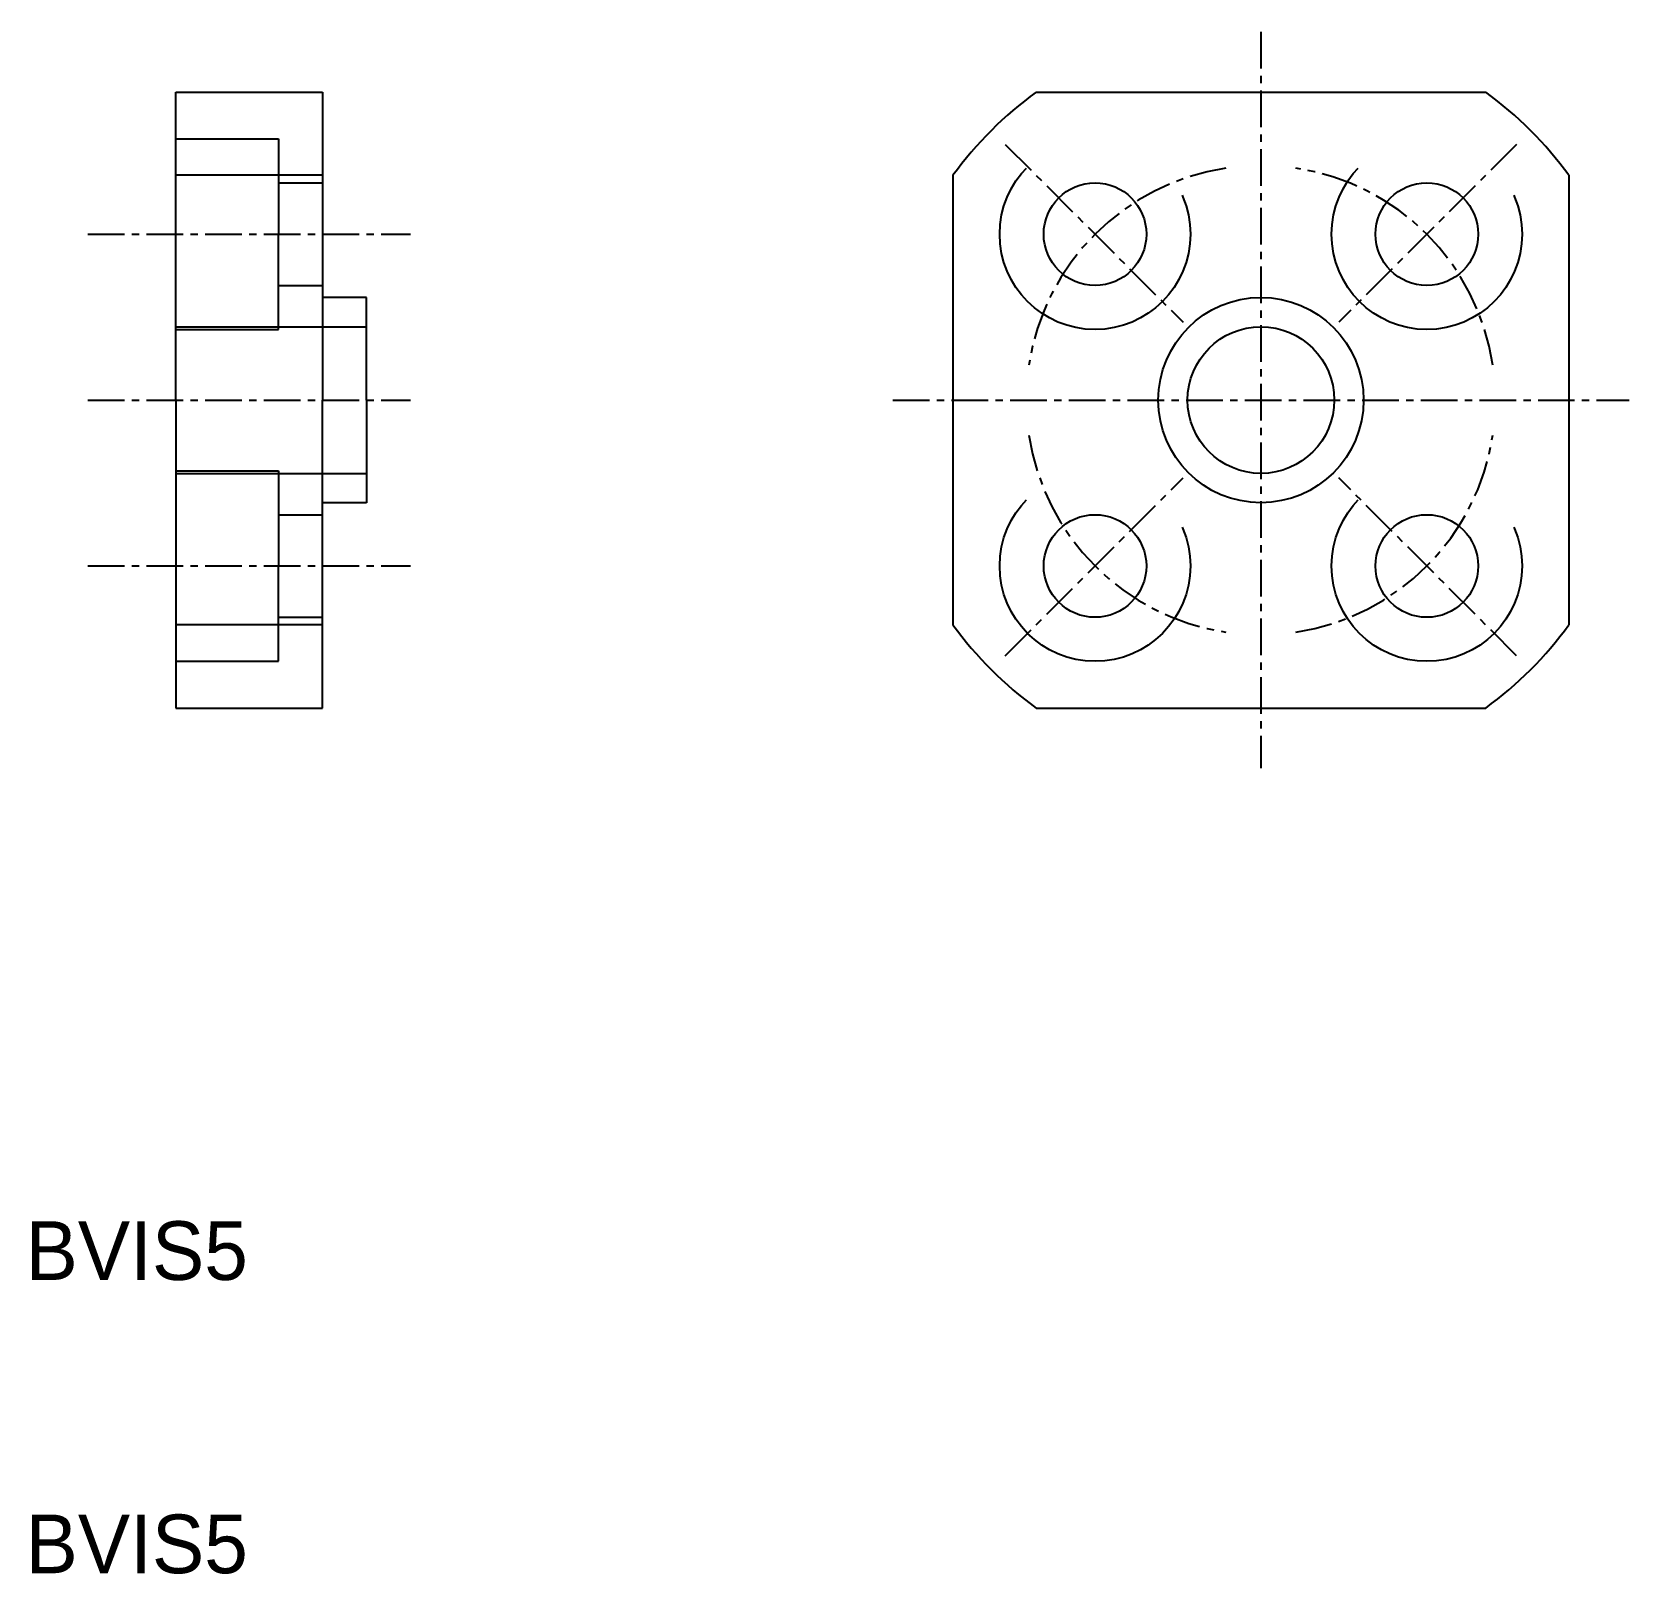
# Model space of a CAD drawing. Extents: x 132.6 to 187.1, y 83.2 to 135.8.
import ezdxf

# ---------------------------------------------------------------- set-up
doc = ezdxf.new("R2010")
doc.units = 0
doc.linetypes.add('CENTER', pattern=[2, 1.25, -0.25, 0.25, -0.25])
doc.linetypes.add('DASHED', pattern=[19.05, 12.7, -6.35])
doc.layers.get('0').update_dxf_attribs({"linetype": 'CONTINUOUS'})
doc.layers.add('CENTER', color=1, linetype='CENTER')

msp = doc.modelspace()

# ---------------------------------------------------------------- linework, layer by layer
for p, q in [((137.523, 123.208), (137.523, 133.708)), ((137.523, 133.708), (142.523, 133.708)), ((142.523, 133.708), (142.523, 123.208)), ((166.858, 133.708), (182.188, 133.708)), ((167.741, 133.708), (181.451, 133.708)), ((142.523, 130.873), (137.523, 130.873)), ((164.023, 130.873), (164.023, 115.543)), ((185.023, 130.873), (185.023, 115.543)), ((144.023, 126.708), (142.523, 126.708)), ((144.023, 123.208), (144.023, 126.708)), ((137.523, 123.208), (137.523, 112.708)), ((142.523, 112.708), (142.523, 123.208)), ((144.023, 123.208), (144.023, 119.708)), ((144.023, 119.708), (142.523, 119.708)), ((142.523, 115.543), (137.523, 115.543)), ((137.523, 112.708), (142.523, 112.708)), ((166.858, 112.708), (182.188, 112.708)), ((166.858, 112.708), (175.97, 112.708))]:
    msp.add_line(p, q)
at = {"color": 3, "linetype": 'DASHED'}
for p, q in [((137.523, 132.115), (141.023, 132.115)), ((141.023, 132.115), (141.023, 128.865)), ((141.023, 130.615), (142.523, 130.615)), ((141.023, 125.615), (141.023, 128.865)), ((141.023, 127.115), (142.523, 127.115)), ((137.523, 125.708), (144.023, 125.708)), ((137.523, 125.615), (141.023, 125.615)), ((137.523, 120.801), (141.023, 120.801)), ((137.523, 120.708), (144.023, 120.708)), ((141.023, 120.801), (141.023, 117.551)), ((141.023, 119.301), (142.523, 119.301)), ((141.023, 114.301), (141.023, 117.551)), ((141.023, 115.801), (142.523, 115.801)), ((137.523, 114.301), (141.023, 114.301))]:
    msp.add_line(p, q, dxfattribs=at)
for centre in [(168.866, 128.865), (180.18, 128.865), (168.866, 117.551), (180.18, 117.551)]:
    msp.add_circle(centre, 3.25, dxfattribs=at)
for centre, radius in [((168.866, 128.865), 1.75), ((180.18, 128.865), 1.75), ((174.523, 123.208), 3.5), ((174.523, 123.208), 2.5), ((168.866, 117.551), 1.75), ((180.18, 117.551), 1.75)]:
    msp.add_circle(centre, radius)
for start, end in [(126.1289, 143.8711), (36.1289, 53.8711), (216.1289, 233.8711), (306.1289, 323.8711)]:
    msp.add_arc((174.523, 123.208), 13, start, end)
at = {"layer": 'CENTER', "color": 1, "linetype": 'CENTER'}
for p, q in [((174.523, 135.76), (174.523, 110.655)), ((165.804, 131.927), (171.871, 125.86)), ((183.242, 131.927), (177.175, 125.86)), ((134.523, 128.865), (145.523, 128.865)), ((134.523, 123.208), (145.523, 123.208)), ((161.971, 123.208), (187.076, 123.208)), ((165.804, 114.489), (171.871, 120.556)), ((183.242, 114.489), (177.175, 120.556)), ((134.523, 117.551), (145.523, 117.551))]:
    msp.add_line(p, q, dxfattribs=at)
for start, end in [(98.5801, 171.4199), (8.5801, 81.4199), (188.5801, 261.4199), (278.5801, 351.4199)]:
    msp.add_arc((174.523, 123.208), 8, start, end, dxfattribs=at)

# ---------------------------------------------------------------- texts
for p in [(132.397, 93.208), (132.397, 83.208)]:
    msp.add_text('BVIS5', height=2).set_placement(p)

doc.saveas('drawing.dxf')
